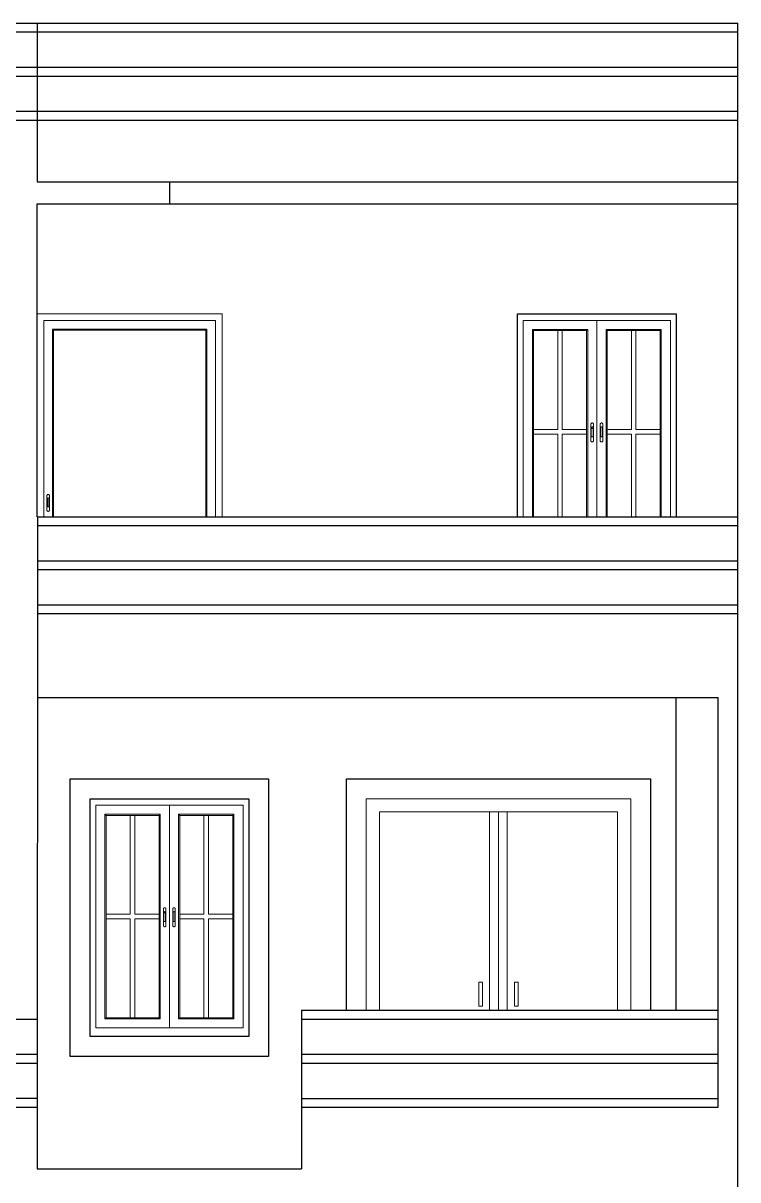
# Model space of a CAD drawing. Header units: inches. Extents: x -9985691 to 3643, y -3270716 to 4788.
# Drawn here: x -4968015.5 to -4967853.3, y -3265615.8 to -3265353.3 of the extents above; entities that cross this region are included whole.
import ezdxf

# ---------------------------------------------------------------- set-up
doc = ezdxf.new("R2010")
doc.units = ezdxf.units.IN
doc.header["$LTSCALE"] = 2
doc.header["$MEASUREMENT"] = 0
doc.layers.get('0').update_dxf_attribs({"linetype": 'CONTINUOUS'})
doc.layers.add('window', color=4, linetype='CONTINUOUS', lineweight=13)

# ---------------------------------------------------------------- blocks, each defined once
blk = doc.blocks.new('A$C9a1b75bd')
at = {"layer": 'window'}
for p, q in [((0, 0), (0, 54)), ((0, 54), (42, 54)), ((1.5, 2), (1.5, 52.5)), ((1.5, 52.5), (40.5, 52.5)), ((21, 52.5), (21, 2)), ((40.5, 52.5), (40.5, 2)), ((42, 53.81), (42, 54)), ((42, 0), (42, 54)), ((18.57, 50.48), (3.93, 50.48)), ((3.93, 50.48), (3.93, 4.02)), ((4.24, 50.22), (3.93, 50.48)), ((4.24, 50.22), (4.24, 4.28)), ((4.24, 50.22), (18.26, 50.22)), ((10.64, 50.22), (10.64, 27.76)), ((11.86, 50.22), (11.86, 27.76)), ((18.26, 50.22), (18.57, 50.48)), ((18.26, 4.28), (18.26, 50.22)), ((18.57, 4.02), (18.57, 50.48)), ((23.43, 4.02), (23.43, 50.48)), ((23.43, 50.48), (38.07, 50.48)), ((23.74, 50.22), (23.43, 50.48)), ((23.74, 4.28), (23.74, 50.22)), ((37.76, 50.22), (23.74, 50.22)), ((30.14, 50.22), (30.14, 27.76)), ((31.36, 50.22), (31.36, 27.76)), ((37.76, 50.22), (38.07, 50.48)), ((37.76, 50.22), (37.76, 4.28)), ((38.07, 50.48), (38.07, 4.02)), ((19.44, 29.05), (19.43, 29.01)), ((19.43, 29.01), (19.43, 25.2)), ((19.45, 29.09), (19.44, 29.05)), ((19.47, 29.13), (19.45, 29.09)), ((19.5, 29.16), (19.47, 29.13)), ((19.53, 29.19), (19.5, 29.16)), ((19.57, 29.21), (19.53, 29.19)), ((19.61, 29.23), (19.57, 29.21)), ((19.66, 29.25), (19.61, 29.23)), ((19.71, 29.26), (19.66, 29.25)), ((19.77, 29.26), (19.71, 29.26)), ((19.82, 29.26), (19.77, 29.26)), ((19.87, 29.25), (19.82, 29.26)), ((19.92, 29.23), (19.87, 29.25)), ((19.96, 29.21), (19.92, 29.23)), ((20, 29.19), (19.96, 29.21)), ((20.04, 29.16), (20, 29.19)), ((20.06, 29.13), (20.04, 29.16)), ((20.08, 29.09), (20.06, 29.13)), ((20.1, 29.05), (20.08, 29.09)), ((20.1, 29.01), (20.08, 29.09)), ((20.1, 29.01), (20.1, 29.05)), ((20.1, 25.2), (20.1, 29.01)), ((21.9, 29.05), (21.92, 29.09)), ((21.9, 29.01), (21.92, 29.09)), ((21.9, 29.01), (21.9, 29.05)), ((21.9, 25.2), (21.9, 29.01)), ((21.92, 29.09), (21.94, 29.13)), ((21.94, 29.13), (21.96, 29.16)), ((22, 29.19), (21.96, 29.16)), ((22.04, 29.21), (22, 29.19)), ((22.04, 29.21), (22.08, 29.23)), ((22.13, 29.25), (22.08, 29.23)), ((22.18, 29.26), (22.13, 29.25)), ((22.23, 29.26), (22.18, 29.26)), ((22.29, 29.26), (22.23, 29.26)), ((22.29, 29.26), (22.34, 29.25)), ((22.34, 29.25), (22.39, 29.23)), ((22.39, 29.23), (22.43, 29.21)), ((22.43, 29.21), (22.47, 29.19)), ((22.47, 29.19), (22.5, 29.16)), ((22.53, 29.13), (22.5, 29.16)), ((22.55, 29.09), (22.53, 29.13)), ((22.56, 29.05), (22.55, 29.09)), ((22.56, 29.05), (22.57, 29.01)), ((22.57, 29.01), (22.57, 25.2)), ((10.64, 27.76), (4.24, 27.76)), ((10.64, 26.74), (4.24, 26.74)), ((10.64, 26.74), (10.64, 4.28)), ((18.26, 27.76), (11.86, 27.76)), ((11.86, 26.74), (11.86, 4.28)), ((18.26, 26.74), (11.86, 26.74)), ((19.54, 28.23), (19.55, 28.26)), ((19.54, 28.2), (19.54, 28.23)), ((19.54, 27.93), (19.54, 28.2)), ((19.54, 27.95), (19.55, 27.98)), ((19.54, 27.93), (19.54, 27.95)), ((19.54, 26.28), (19.54, 27.93)), ((19.54, 26.28), (19.54, 26.26)), ((19.54, 26.26), (19.55, 26.23)), ((19.55, 28.26), (19.57, 28.28)), ((19.55, 27.98), (19.57, 28)), ((19.57, 28.28), (19.58, 28.3)), ((19.57, 28), (19.58, 28.02)), ((19.58, 28.3), (19.61, 28.32)), ((19.58, 28.02), (19.61, 28.04)), ((19.61, 28.32), (19.63, 28.34)), ((19.61, 28.04), (19.63, 28.06)), ((19.63, 28.34), (19.66, 28.35)), ((19.63, 28.06), (19.66, 28.07)), ((19.66, 28.35), (19.7, 28.36)), ((19.66, 28.07), (19.7, 28.08)), ((19.7, 28.36), (19.73, 28.37)), ((19.7, 28.08), (19.73, 28.09)), ((19.73, 28.37), (19.77, 28.37)), ((19.73, 28.09), (19.77, 28.09)), ((19.77, 28.37), (19.8, 28.37)), ((19.77, 28.09), (19.8, 28.09)), ((19.8, 28.37), (19.84, 28.36)), ((19.8, 28.09), (19.84, 28.08)), ((19.84, 28.36), (19.87, 28.35)), ((19.84, 28.08), (19.87, 28.07)), ((19.87, 28.35), (19.9, 28.34)), ((19.87, 28.07), (19.9, 28.06)), ((19.9, 28.34), (19.93, 28.32)), ((19.9, 28.06), (19.93, 28.04)), ((19.93, 28.32), (19.95, 28.3)), ((19.93, 28.04), (19.95, 28.02)), ((19.95, 28.3), (19.97, 28.28)), ((19.95, 28.02), (19.97, 28)), ((19.97, 28.28), (19.98, 28.26)), ((19.97, 28), (19.98, 27.98)), ((19.98, 28.26), (19.99, 28.23)), ((19.98, 27.98), (19.99, 27.95)), ((19.98, 26.23), (19.99, 26.26)), ((19.99, 28.23), (19.99, 28.2)), ((19.99, 26.28), (19.99, 28.2)), ((19.99, 27.95), (19.99, 27.93)), ((19.99, 26.26), (19.99, 26.28)), ((22.02, 28.26), (22.01, 28.23)), ((22.01, 28.23), (22.01, 28.2)), ((22.01, 28.2), (22.01, 26.28)), ((22.01, 26.26), (22.01, 26.28)), ((22.02, 26.23), (22.01, 26.26)), ((22.03, 28.28), (22.02, 28.26)), ((22.05, 28.3), (22.03, 28.28)), ((22.07, 28.32), (22.05, 28.3)), ((22.1, 28.34), (22.07, 28.32)), ((22.13, 28.35), (22.1, 28.34)), ((22.16, 28.36), (22.13, 28.35)), ((22.2, 28.37), (22.16, 28.36)), ((22.23, 28.37), (22.2, 28.37)), ((22.27, 28.37), (22.23, 28.37)), ((22.3, 28.36), (22.27, 28.37)), ((22.34, 28.35), (22.3, 28.36)), ((22.37, 28.34), (22.34, 28.35)), ((22.39, 28.32), (22.37, 28.34)), ((22.42, 28.3), (22.39, 28.32)), ((22.43, 28.28), (22.42, 28.3)), ((22.45, 28.26), (22.43, 28.28)), ((22.46, 28.23), (22.45, 28.26)), ((22.46, 26.26), (22.45, 26.23)), ((22.46, 28.2), (22.46, 28.23)), ((22.46, 26.28), (22.46, 28.2)), ((22.46, 26.28), (22.46, 26.26)), ((23.74, 27.76), (30.14, 27.76)), ((23.74, 26.74), (30.14, 26.74)), ((30.14, 26.74), (30.14, 4.28)), ((31.36, 27.76), (37.76, 27.76)), ((31.36, 26.74), (37.76, 26.74)), ((31.36, 26.74), (31.36, 4.28)), ((19.44, 25.16), (19.43, 25.2)), ((19.43, 25.2), (19.45, 25.12)), ((19.44, 25.16), (19.45, 25.12)), ((19.45, 25.12), (19.47, 25.08)), ((19.47, 25.08), (19.5, 25.05)), ((19.5, 25.05), (19.53, 25.02)), ((19.53, 25.02), (19.57, 25)), ((19.55, 26.23), (19.57, 26.21)), ((19.57, 26.21), (19.58, 26.19)), ((19.57, 25), (19.61, 24.98)), ((19.58, 26.19), (19.61, 26.17)), ((19.61, 26.17), (19.63, 26.15)), ((19.61, 24.98), (19.66, 24.96)), ((19.63, 26.15), (19.66, 26.14)), ((19.66, 26.14), (19.7, 26.13)), ((19.66, 24.96), (19.71, 24.95)), ((19.7, 26.13), (19.73, 26.12)), ((19.71, 24.95), (19.77, 24.95)), ((19.73, 26.12), (19.77, 26.12)), ((19.77, 26.12), (19.8, 26.12)), ((19.77, 24.95), (19.82, 24.95)), ((19.8, 26.12), (19.84, 26.13)), ((19.82, 24.95), (19.87, 24.96)), ((19.84, 26.13), (19.87, 26.14)), ((19.87, 26.14), (19.9, 26.15)), ((19.87, 24.96), (19.92, 24.98)), ((19.9, 26.15), (19.93, 26.17)), ((19.92, 24.98), (19.96, 25)), ((19.93, 26.17), (19.95, 26.19)), ((19.95, 26.19), (19.97, 26.21)), ((19.96, 25), (20, 25.02)), ((19.97, 26.21), (19.98, 26.23)), ((20, 25.02), (20.04, 25.05)), ((20.04, 25.05), (20.06, 25.08)), ((20.06, 25.08), (20.08, 25.12)), ((20.08, 25.12), (20.1, 25.16)), ((20.1, 25.16), (20.1, 25.2)), ((21.9, 25.16), (21.9, 25.2)), ((21.92, 25.12), (21.9, 25.16)), ((21.92, 25.12), (21.94, 25.08)), ((21.94, 25.08), (21.96, 25.05)), ((21.96, 25.05), (22, 25.02)), ((22.04, 25), (22, 25.02)), ((22.03, 26.21), (22.02, 26.23)), ((22.05, 26.19), (22.03, 26.21)), ((22.08, 24.98), (22.04, 25)), ((22.07, 26.17), (22.05, 26.19)), ((22.1, 26.15), (22.07, 26.17)), ((22.08, 24.98), (22.13, 24.96)), ((22.13, 26.14), (22.1, 26.15)), ((22.16, 26.13), (22.13, 26.14)), ((22.18, 24.95), (22.13, 24.96)), ((22.2, 26.12), (22.16, 26.13)), ((22.23, 24.95), (22.18, 24.95)), ((22.23, 26.12), (22.2, 26.12)), ((22.27, 26.12), (22.23, 26.12)), ((22.23, 24.95), (22.29, 24.95)), ((22.3, 26.13), (22.27, 26.12)), ((22.29, 24.95), (22.34, 24.96)), ((22.34, 26.14), (22.3, 26.13)), ((22.37, 26.15), (22.34, 26.14)), ((22.39, 24.98), (22.34, 24.96)), ((22.39, 26.17), (22.37, 26.15)), ((22.42, 26.19), (22.39, 26.17)), ((22.43, 25), (22.39, 24.98)), ((22.43, 26.21), (22.42, 26.19)), ((22.45, 26.23), (22.43, 26.21)), ((22.43, 25), (22.47, 25.02)), ((22.47, 25.02), (22.5, 25.05)), ((22.5, 25.05), (22.53, 25.08)), ((22.55, 25.12), (22.53, 25.08)), ((22.57, 25.2), (22.55, 25.12)), ((22.56, 25.16), (22.55, 25.12)), ((22.56, 25.16), (22.57, 25.2)), ((4.24, 4.28), (3.93, 4.02)), ((3.93, 4.02), (18.57, 4.02)), ((4.24, 4.28), (18.26, 4.28)), ((18.57, 4.02), (18.26, 4.28)), ((23.43, 4.02), (23.74, 4.28)), ((38.07, 4.02), (23.43, 4.02)), ((37.76, 4.28), (23.74, 4.28)), ((38.07, 4.02), (37.76, 4.28)), ((0, 0), (42, 0)), ((40.5, 2), (1.5, 2))]:
    blk.add_line(p, q, dxfattribs=at)

msp = doc.modelspace()

# ---------------------------------------------------------------- linework, layer by layer
at = {"ltscale": 0.5}
for p, q in [((-4968171.43, -3265353.34), (-4967853.3, -3265353.34)), ((-4968171.43, -3265355.34), (-4967853.3, -3265355.34)), ((-4968012.3, -3265353.34), (-4968012.3, -3265389.34)), ((-4967853.3, -3265389.34), (-4967853.3, -3265353.34)), ((-4968171.43, -3265363.34), (-4967853.3, -3265363.34)), ((-4968171.43, -3265365.34), (-4967853.3, -3265365.34)), ((-4968171.43, -3265373.34), (-4967853.3, -3265373.34)), ((-4968171.43, -3265375.34), (-4967853.3, -3265375.34)), ((-4968012.3, -3265389.34), (-4967853.3, -3265389.34)), ((-4967982.3, -3265389.34), (-4967982.3, -3265394.34)), ((-4967853.3, -3265501.34), (-4967853.3, -3265389.34)), ((-4968012.3, -3265465.34), (-4968012.3, -3265394.34)), ((-4968012.3, -3265394.34), (-4967853.3, -3265394.34)), ((-4968012.24, -3265465.34), (-4968012.3, -3265613.34)), ((-4968012.3, -3265465.34), (-4967853.3, -3265465.34)), ((-4968012.24, -3265467.34), (-4967853.3, -3265467.34)), ((-4968012.24, -3265475.34), (-4967853.3, -3265475.34)), ((-4968012.24, -3265477.34), (-4967853.3, -3265477.34)), ((-4968012.24, -3265485.34), (-4967853.3, -3265485.34)), ((-4968012.24, -3265487.34), (-4967853.3, -3265487.34)), ((-4968012.3, -3265501.34), (-4968012.25, -3265501.34)), ((-4967853.3, -3265613.34), (-4967853.3, -3265501.34)), ((-4968012.3, -3265506.34), (-4967857.8, -3265506.34)), ((-4967867.3, -3265577.34), (-4967867.3, -3265506.34)), ((-4967857.8, -3265599.34), (-4967857.8, -3265506.34)), ((-4967952.3, -3265577.34), (-4967857.8, -3265577.34)), ((-4967952.3, -3265577.34), (-4967952.3, -3265613.34)), ((-4968118.43, -3265579.34), (-4968012.28, -3265579.38)), ((-4967952.3, -3265579.34), (-4967857.8, -3265579.34)), ((-4968118.43, -3265587.34), (-4968012.29, -3265587.34)), ((-4967952.3, -3265587.34), (-4967857.8, -3265587.34)), ((-4968118.43, -3265589.34), (-4968012.29, -3265589.38)), ((-4968012.3, -3265589.34), (-4968012.29, -3265589.34)), ((-4967952.3, -3265589.34), (-4967857.8, -3265589.34)), ((-4968118.43, -3265597.34), (-4968012.29, -3265597.32)), ((-4968118.43, -3265599.34), (-4968012.29, -3265599.32)), ((-4968012.3, -3265597.34), (-4968012.29, -3265597.34)), ((-4968012.3, -3265599.34), (-4968012.29, -3265599.34)), ((-4967952.3, -3265597.34), (-4967857.8, -3265597.34)), ((-4967952.3, -3265599.34), (-4967857.8, -3265599.34)), ((-4968012.3, -3265613.34), (-4967952.3, -3265613.34)), ((-4967853.3, -3265725.34), (-4967853.3, -3265613.34))]:
    msp.add_line(p, q, dxfattribs=at)
for points in [[(-4967903.3, -3265465.34), (-4967903.3, -3265419.34), (-4967867.3, -3265419.34), (-4967867.3, -3265465.34)], [(-4967942.12, -3265577.34), (-4967942.12, -3265524.84), (-4967873.12, -3265524.84), (-4967873.12, -3265577.34)]]:
    msp.add_lwpolyline(points, dxfattribs=at)
for points in [[(-4968004.8, -3265524.84), (-4967959.8, -3265524.84), (-4967959.8, -3265587.84), (-4968004.8, -3265587.84)], [(-4968000.3, -3265529.34), (-4967964.3, -3265529.34), (-4967964.3, -3265583.34), (-4968000.3, -3265583.34)]]:
    msp.add_lwpolyline(points, close=True, dxfattribs=at)
at = {"layer": 'window'}
for p, q in [((-4967903.3, -3265465.34), (-4967903.3, -3265419.34)), ((-4967903.3, -3265419.34), (-4967867.3, -3265419.34)), ((-4967902.01, -3265465.34), (-4967902.01, -3265420.84)), ((-4967902.01, -3265420.84), (-4967868.58, -3265420.84)), ((-4967885.3, -3265420.84), (-4967885.3, -3265465.34)), ((-4967868.58, -3265420.84), (-4967868.58, -3265465.34)), ((-4967867.3, -3265419.52), (-4967867.3, -3265419.34)), ((-4967867.3, -3265465.34), (-4967867.3, -3265419.34)), ((-4967887.38, -3265422.86), (-4967899.93, -3265422.86)), ((-4967899.93, -3265422.86), (-4967899.93, -3265465.34)), ((-4967899.67, -3265423.11), (-4967899.93, -3265422.86)), ((-4967899.67, -3265423.11), (-4967899.67, -3265465.34)), ((-4967899.67, -3265423.11), (-4967887.65, -3265423.11)), ((-4967894.18, -3265423.11), (-4967894.18, -3265445.58)), ((-4967893.13, -3265423.11), (-4967893.13, -3265445.58)), ((-4967887.65, -3265423.11), (-4967887.38, -3265422.86)), ((-4967887.65, -3265465.34), (-4967887.65, -3265423.11)), ((-4967887.38, -3265465.34), (-4967887.38, -3265422.86)), ((-4967883.21, -3265465.34), (-4967883.21, -3265422.86)), ((-4967883.21, -3265422.86), (-4967870.67, -3265422.86)), ((-4967882.95, -3265423.11), (-4967883.21, -3265422.86)), ((-4967882.95, -3265465.34), (-4967882.95, -3265423.11)), ((-4967870.93, -3265423.11), (-4967882.95, -3265423.11)), ((-4967877.46, -3265423.11), (-4967877.46, -3265445.58)), ((-4967876.42, -3265423.11), (-4967876.42, -3265445.58)), ((-4967870.93, -3265423.11), (-4967870.67, -3265422.86)), ((-4967870.93, -3265423.11), (-4967870.93, -3265465.34)), ((-4967870.67, -3265422.86), (-4967870.67, -3265465.34)), ((-4967886.63, -3265444.25), (-4967886.64, -3265444.29)), ((-4967886.64, -3265444.29), (-4967886.64, -3265444.33)), ((-4967886.64, -3265444.33), (-4967886.64, -3265448.14)), ((-4967886.61, -3265444.21), (-4967886.63, -3265444.25)), ((-4967886.59, -3265444.18), (-4967886.61, -3265444.21)), ((-4967886.56, -3265444.15), (-4967886.59, -3265444.18)), ((-4967886.52, -3265444.12), (-4967886.56, -3265444.15)), ((-4967886.49, -3265444.1), (-4967886.52, -3265444.12)), ((-4967886.44, -3265444.09), (-4967886.49, -3265444.1)), ((-4967886.4, -3265444.08), (-4967886.44, -3265444.09)), ((-4967886.36, -3265444.08), (-4967886.4, -3265444.08)), ((-4967886.31, -3265444.08), (-4967886.36, -3265444.08)), ((-4967886.27, -3265444.09), (-4967886.31, -3265444.08)), ((-4967886.23, -3265444.1), (-4967886.27, -3265444.09)), ((-4967886.19, -3265444.12), (-4967886.23, -3265444.1)), ((-4967886.15, -3265444.15), (-4967886.19, -3265444.12)), ((-4967886.12, -3265444.18), (-4967886.15, -3265444.15)), ((-4967886.1, -3265444.21), (-4967886.12, -3265444.18)), ((-4967886.08, -3265444.25), (-4967886.1, -3265444.21)), ((-4967886.07, -3265444.29), (-4967886.08, -3265444.25)), ((-4967886.07, -3265444.33), (-4967886.08, -3265444.25)), ((-4967886.07, -3265444.33), (-4967886.07, -3265444.29)), ((-4967886.07, -3265448.14), (-4967886.07, -3265444.33)), ((-4967884.53, -3265444.33), (-4967884.51, -3265444.25)), ((-4967884.53, -3265444.33), (-4967884.52, -3265444.29)), ((-4967884.53, -3265448.14), (-4967884.53, -3265444.33)), ((-4967884.52, -3265444.29), (-4967884.51, -3265444.25)), ((-4967884.51, -3265444.25), (-4967884.5, -3265444.21)), ((-4967884.5, -3265444.21), (-4967884.47, -3265444.18)), ((-4967884.44, -3265444.15), (-4967884.47, -3265444.18)), ((-4967884.41, -3265444.12), (-4967884.44, -3265444.15)), ((-4967884.41, -3265444.12), (-4967884.37, -3265444.1)), ((-4967884.33, -3265444.09), (-4967884.37, -3265444.1)), ((-4967884.29, -3265444.08), (-4967884.33, -3265444.09)), ((-4967884.24, -3265444.08), (-4967884.29, -3265444.08)), ((-4967884.2, -3265444.08), (-4967884.24, -3265444.08)), ((-4967884.2, -3265444.08), (-4967884.15, -3265444.09)), ((-4967884.15, -3265444.09), (-4967884.11, -3265444.1)), ((-4967884.11, -3265444.1), (-4967884.07, -3265444.12)), ((-4967884.07, -3265444.12), (-4967884.04, -3265444.15)), ((-4967884.04, -3265444.15), (-4967884.01, -3265444.18)), ((-4967883.99, -3265444.21), (-4967884.01, -3265444.18)), ((-4967883.97, -3265444.25), (-4967883.99, -3265444.21)), ((-4967883.96, -3265444.29), (-4967883.97, -3265444.25)), ((-4967883.96, -3265444.29), (-4967883.95, -3265444.33)), ((-4967883.95, -3265444.33), (-4967883.95, -3265448.14)), ((-4967894.18, -3265445.58), (-4967899.67, -3265445.58)), ((-4967894.18, -3265446.59), (-4967899.67, -3265446.59)), ((-4967894.18, -3265446.59), (-4967894.18, -3265465.34)), ((-4967887.65, -3265445.58), (-4967893.13, -3265445.58)), ((-4967893.13, -3265446.59), (-4967893.13, -3265465.34)), ((-4967887.65, -3265446.59), (-4967893.13, -3265446.59)), ((-4967886.55, -3265445.11), (-4967886.54, -3265445.08)), ((-4967886.55, -3265445.13), (-4967886.55, -3265445.11)), ((-4967886.55, -3265445.41), (-4967886.55, -3265445.13)), ((-4967886.55, -3265445.39), (-4967886.54, -3265445.36)), ((-4967886.55, -3265445.41), (-4967886.55, -3265445.39)), ((-4967886.55, -3265447.05), (-4967886.55, -3265445.41)), ((-4967886.55, -3265447.05), (-4967886.55, -3265447.08)), ((-4967886.55, -3265447.08), (-4967886.54, -3265447.11)), ((-4967886.54, -3265445.08), (-4967886.53, -3265445.06)), ((-4967886.54, -3265445.36), (-4967886.53, -3265445.34)), ((-4967886.54, -3265447.11), (-4967886.53, -3265447.13)), ((-4967886.53, -3265445.06), (-4967886.51, -3265445.04)), ((-4967886.53, -3265445.34), (-4967886.51, -3265445.31)), ((-4967886.53, -3265447.13), (-4967886.51, -3265447.15)), ((-4967886.51, -3265445.04), (-4967886.49, -3265445.02)), ((-4967886.51, -3265445.31), (-4967886.49, -3265445.29)), ((-4967886.51, -3265447.15), (-4967886.49, -3265447.17)), ((-4967886.49, -3265445.02), (-4967886.47, -3265445)), ((-4967886.49, -3265445.29), (-4967886.47, -3265445.28)), ((-4967886.49, -3265447.17), (-4967886.47, -3265447.19)), ((-4967886.47, -3265445), (-4967886.44, -3265444.98)), ((-4967886.47, -3265445.28), (-4967886.44, -3265445.26)), ((-4967886.47, -3265447.19), (-4967886.44, -3265447.2)), ((-4967886.44, -3265444.98), (-4967886.42, -3265444.97)), ((-4967886.44, -3265445.26), (-4967886.42, -3265445.25)), ((-4967886.44, -3265447.2), (-4967886.42, -3265447.21)), ((-4967886.42, -3265444.97), (-4967886.39, -3265444.97)), ((-4967886.42, -3265445.25), (-4967886.39, -3265445.25)), ((-4967886.42, -3265447.21), (-4967886.39, -3265447.22)), ((-4967886.39, -3265444.97), (-4967886.36, -3265444.97)), ((-4967886.39, -3265445.25), (-4967886.36, -3265445.25)), ((-4967886.39, -3265447.22), (-4967886.36, -3265447.22)), ((-4967886.36, -3265444.97), (-4967886.33, -3265444.97)), ((-4967886.36, -3265445.25), (-4967886.33, -3265445.25)), ((-4967886.36, -3265447.22), (-4967886.33, -3265447.22)), ((-4967886.33, -3265444.97), (-4967886.3, -3265444.97)), ((-4967886.33, -3265445.25), (-4967886.3, -3265445.25)), ((-4967886.33, -3265447.22), (-4967886.3, -3265447.21)), ((-4967886.3, -3265444.97), (-4967886.27, -3265444.98)), ((-4967886.3, -3265445.25), (-4967886.27, -3265445.26)), ((-4967886.3, -3265447.21), (-4967886.27, -3265447.2)), ((-4967886.27, -3265444.98), (-4967886.24, -3265445)), ((-4967886.27, -3265445.26), (-4967886.24, -3265445.28)), ((-4967886.27, -3265447.2), (-4967886.24, -3265447.19)), ((-4967886.24, -3265445), (-4967886.22, -3265445.02)), ((-4967886.24, -3265445.28), (-4967886.22, -3265445.29)), ((-4967886.24, -3265447.19), (-4967886.22, -3265447.17)), ((-4967886.22, -3265445.02), (-4967886.2, -3265445.04)), ((-4967886.22, -3265445.29), (-4967886.2, -3265445.31)), ((-4967886.22, -3265447.17), (-4967886.2, -3265447.15)), ((-4967886.2, -3265445.04), (-4967886.18, -3265445.06)), ((-4967886.2, -3265445.31), (-4967886.18, -3265445.34)), ((-4967886.2, -3265447.15), (-4967886.18, -3265447.13)), ((-4967886.18, -3265445.06), (-4967886.17, -3265445.08)), ((-4967886.18, -3265445.34), (-4967886.17, -3265445.36)), ((-4967886.18, -3265447.13), (-4967886.17, -3265447.11)), ((-4967886.17, -3265445.08), (-4967886.17, -3265445.11)), ((-4967886.17, -3265445.11), (-4967886.16, -3265445.13)), ((-4967886.17, -3265445.36), (-4967886.17, -3265445.39)), ((-4967886.17, -3265445.39), (-4967886.16, -3265445.41)), ((-4967886.17, -3265447.08), (-4967886.16, -3265447.05)), ((-4967886.17, -3265447.11), (-4967886.17, -3265447.08)), ((-4967886.16, -3265447.05), (-4967886.16, -3265445.13)), ((-4967884.42, -3265445.08), (-4967884.43, -3265445.11)), ((-4967884.43, -3265445.11), (-4967884.43, -3265445.13)), ((-4967884.43, -3265445.13), (-4967884.43, -3265447.05)), ((-4967884.43, -3265447.08), (-4967884.43, -3265447.05)), ((-4967884.42, -3265447.11), (-4967884.43, -3265447.08)), ((-4967884.41, -3265445.06), (-4967884.42, -3265445.08)), ((-4967884.41, -3265447.13), (-4967884.42, -3265447.11)), ((-4967884.4, -3265445.04), (-4967884.41, -3265445.06)), ((-4967884.4, -3265447.15), (-4967884.41, -3265447.13)), ((-4967884.38, -3265445.02), (-4967884.4, -3265445.04)), ((-4967884.38, -3265447.17), (-4967884.4, -3265447.15)), ((-4967884.35, -3265445), (-4967884.38, -3265445.02)), ((-4967884.35, -3265447.19), (-4967884.38, -3265447.17)), ((-4967884.33, -3265444.98), (-4967884.35, -3265445)), ((-4967884.33, -3265447.2), (-4967884.35, -3265447.19)), ((-4967884.3, -3265444.97), (-4967884.33, -3265444.98)), ((-4967884.3, -3265447.21), (-4967884.33, -3265447.2)), ((-4967884.27, -3265444.97), (-4967884.3, -3265444.97)), ((-4967884.27, -3265447.22), (-4967884.3, -3265447.21)), ((-4967884.24, -3265444.97), (-4967884.27, -3265444.97)), ((-4967884.24, -3265447.22), (-4967884.27, -3265447.22)), ((-4967884.21, -3265444.97), (-4967884.24, -3265444.97)), ((-4967884.21, -3265447.22), (-4967884.24, -3265447.22)), ((-4967884.18, -3265444.97), (-4967884.21, -3265444.97)), ((-4967884.18, -3265447.21), (-4967884.21, -3265447.22)), ((-4967884.15, -3265444.98), (-4967884.18, -3265444.97)), ((-4967884.15, -3265447.2), (-4967884.18, -3265447.21)), ((-4967884.13, -3265445), (-4967884.15, -3265444.98)), ((-4967884.13, -3265447.19), (-4967884.15, -3265447.2)), ((-4967884.1, -3265445.02), (-4967884.13, -3265445)), ((-4967884.1, -3265447.17), (-4967884.13, -3265447.19)), ((-4967884.09, -3265445.04), (-4967884.1, -3265445.02)), ((-4967884.09, -3265447.15), (-4967884.1, -3265447.17)), ((-4967884.07, -3265445.06), (-4967884.09, -3265445.04)), ((-4967884.07, -3265447.13), (-4967884.09, -3265447.15)), ((-4967884.06, -3265445.08), (-4967884.07, -3265445.06)), ((-4967884.06, -3265447.11), (-4967884.07, -3265447.13)), ((-4967884.05, -3265445.11), (-4967884.06, -3265445.08)), ((-4967884.05, -3265447.08), (-4967884.06, -3265447.11)), ((-4967884.05, -3265445.13), (-4967884.05, -3265445.11)), ((-4967884.05, -3265447.05), (-4967884.05, -3265445.13)), ((-4967884.05, -3265447.05), (-4967884.05, -3265447.08)), ((-4967882.95, -3265445.58), (-4967877.46, -3265445.58)), ((-4967882.95, -3265446.59), (-4967877.46, -3265446.59)), ((-4967877.46, -3265446.59), (-4967877.46, -3265465.34)), ((-4967876.42, -3265445.58), (-4967870.93, -3265445.58)), ((-4967876.42, -3265446.59), (-4967870.93, -3265446.59)), ((-4967876.42, -3265446.59), (-4967876.42, -3265465.34)), ((-4967886.64, -3265448.18), (-4967886.64, -3265448.14)), ((-4967886.64, -3265448.14), (-4967886.63, -3265448.22)), ((-4967886.64, -3265448.18), (-4967886.63, -3265448.22)), ((-4967886.63, -3265448.22), (-4967886.61, -3265448.25)), ((-4967886.61, -3265448.25), (-4967886.59, -3265448.29)), ((-4967886.59, -3265448.29), (-4967886.56, -3265448.32)), ((-4967886.56, -3265448.32), (-4967886.52, -3265448.34)), ((-4967886.52, -3265448.34), (-4967886.49, -3265448.36)), ((-4967886.49, -3265448.36), (-4967886.44, -3265448.38)), ((-4967886.44, -3265448.38), (-4967886.4, -3265448.39)), ((-4967886.4, -3265448.39), (-4967886.36, -3265448.39)), ((-4967886.36, -3265448.39), (-4967886.31, -3265448.39)), ((-4967886.31, -3265448.39), (-4967886.27, -3265448.38)), ((-4967886.27, -3265448.38), (-4967886.23, -3265448.36)), ((-4967886.23, -3265448.36), (-4967886.19, -3265448.34)), ((-4967886.19, -3265448.34), (-4967886.15, -3265448.32)), ((-4967886.15, -3265448.32), (-4967886.12, -3265448.29)), ((-4967886.12, -3265448.29), (-4967886.1, -3265448.25)), ((-4967886.1, -3265448.25), (-4967886.08, -3265448.22)), ((-4967886.08, -3265448.22), (-4967886.07, -3265448.18)), ((-4967886.07, -3265448.18), (-4967886.07, -3265448.14)), ((-4967884.52, -3265448.18), (-4967884.53, -3265448.14)), ((-4967884.51, -3265448.22), (-4967884.52, -3265448.18)), ((-4967884.51, -3265448.22), (-4967884.5, -3265448.25)), ((-4967884.5, -3265448.25), (-4967884.47, -3265448.29)), ((-4967884.47, -3265448.29), (-4967884.44, -3265448.32)), ((-4967884.41, -3265448.34), (-4967884.44, -3265448.32)), ((-4967884.37, -3265448.36), (-4967884.41, -3265448.34)), ((-4967884.37, -3265448.36), (-4967884.33, -3265448.38)), ((-4967884.29, -3265448.39), (-4967884.33, -3265448.38)), ((-4967884.24, -3265448.39), (-4967884.29, -3265448.39)), ((-4967884.24, -3265448.39), (-4967884.2, -3265448.39)), ((-4967884.2, -3265448.39), (-4967884.15, -3265448.38)), ((-4967884.11, -3265448.36), (-4967884.15, -3265448.38)), ((-4967884.07, -3265448.34), (-4967884.11, -3265448.36)), ((-4967884.07, -3265448.34), (-4967884.04, -3265448.32)), ((-4967884.04, -3265448.32), (-4967884.01, -3265448.29)), ((-4967884.01, -3265448.29), (-4967883.99, -3265448.25)), ((-4967883.97, -3265448.22), (-4967883.99, -3265448.25)), ((-4967883.95, -3265448.14), (-4967883.97, -3265448.22)), ((-4967883.96, -3265448.18), (-4967883.97, -3265448.22)), ((-4967883.96, -3265448.18), (-4967883.95, -3265448.14)), ((-4968010.07, -3265460.49), (-4968010.06, -3265460.45)), ((-4968010.07, -3265460.52), (-4968010.06, -3265460.45)), ((-4968010.07, -3265460.52), (-4968010.07, -3265460.49)), ((-4968010.07, -3265463.91), (-4968010.07, -3265460.52)), ((-4968010.06, -3265460.45), (-4968010.04, -3265460.42)), ((-4968010.04, -3265460.42), (-4968010.02, -3265460.39)), ((-4968009.99, -3265460.36), (-4968010.02, -3265460.39)), ((-4968009.96, -3265460.34), (-4968009.99, -3265460.36)), ((-4968009.96, -3265460.34), (-4968009.93, -3265460.32)), ((-4968009.89, -3265460.31), (-4968009.93, -3265460.32)), ((-4968009.85, -3265460.3), (-4968009.89, -3265460.31)), ((-4968009.8, -3265460.3), (-4968009.85, -3265460.3)), ((-4968009.76, -3265460.3), (-4968009.8, -3265460.3)), ((-4968009.76, -3265460.3), (-4968009.72, -3265460.31)), ((-4968009.72, -3265460.31), (-4968009.68, -3265460.32)), ((-4968009.68, -3265460.32), (-4968009.64, -3265460.34)), ((-4968009.64, -3265460.34), (-4968009.61, -3265460.36)), ((-4968009.61, -3265460.36), (-4968009.58, -3265460.39)), ((-4968009.56, -3265460.42), (-4968009.58, -3265460.39)), ((-4968009.55, -3265460.45), (-4968009.56, -3265460.42)), ((-4968009.54, -3265460.49), (-4968009.55, -3265460.45)), ((-4968009.54, -3265460.49), (-4968009.53, -3265460.52)), ((-4968009.53, -3265460.52), (-4968009.53, -3265463.91)), ((-4968009.96, -3265461.17), (-4968009.98, -3265461.19)), ((-4968009.98, -3265461.19), (-4968009.98, -3265461.22)), ((-4968009.98, -3265461.22), (-4968009.98, -3265461.24)), ((-4968009.98, -3265461.24), (-4968009.98, -3265462.95)), ((-4968009.98, -3265462.97), (-4968009.98, -3265462.95)), ((-4968009.98, -3265462.99), (-4968009.98, -3265462.97)), ((-4968009.96, -3265463.01), (-4968009.98, -3265462.99)), ((-4968009.95, -3265461.15), (-4968009.96, -3265461.17)), ((-4968009.95, -3265463.03), (-4968009.96, -3265463.01)), ((-4968009.93, -3265461.13), (-4968009.95, -3265461.15)), ((-4968009.93, -3265463.05), (-4968009.95, -3265463.03)), ((-4968009.91, -3265461.12), (-4968009.93, -3265461.13)), ((-4968009.91, -3265463.07), (-4968009.93, -3265463.05)), ((-4968009.89, -3265461.11), (-4968009.91, -3265461.12)), ((-4968009.89, -3265463.08), (-4968009.91, -3265463.07)), ((-4968009.86, -3265461.1), (-4968009.89, -3265461.11)), ((-4968009.86, -3265463.09), (-4968009.89, -3265463.08)), ((-4968009.83, -3265461.09), (-4968009.86, -3265461.1)), ((-4968009.83, -3265463.09), (-4968009.86, -3265463.09)), ((-4968009.8, -3265461.09), (-4968009.83, -3265461.09)), ((-4968009.8, -3265463.09), (-4968009.83, -3265463.09)), ((-4968009.77, -3265461.09), (-4968009.8, -3265461.09)), ((-4968009.77, -3265463.09), (-4968009.8, -3265463.09)), ((-4968009.75, -3265461.1), (-4968009.77, -3265461.09)), ((-4968009.75, -3265463.09), (-4968009.77, -3265463.09)), ((-4968009.72, -3265461.11), (-4968009.75, -3265461.1)), ((-4968009.72, -3265463.08), (-4968009.75, -3265463.09)), ((-4968009.7, -3265461.12), (-4968009.72, -3265461.11)), ((-4968009.7, -3265463.07), (-4968009.72, -3265463.08)), ((-4968009.67, -3265461.13), (-4968009.7, -3265461.12)), ((-4968009.67, -3265463.05), (-4968009.7, -3265463.07)), ((-4968009.66, -3265461.15), (-4968009.67, -3265461.13)), ((-4968009.66, -3265463.03), (-4968009.67, -3265463.05)), ((-4968009.64, -3265461.17), (-4968009.66, -3265461.15)), ((-4968009.64, -3265463.01), (-4968009.66, -3265463.03)), ((-4968009.63, -3265461.19), (-4968009.64, -3265461.17)), ((-4968009.63, -3265462.99), (-4968009.64, -3265463.01)), ((-4968009.62, -3265461.22), (-4968009.63, -3265461.19)), ((-4968009.62, -3265462.97), (-4968009.63, -3265462.99)), ((-4968009.62, -3265461.24), (-4968009.62, -3265461.22)), ((-4968009.62, -3265462.95), (-4968009.62, -3265461.24)), ((-4968009.62, -3265462.95), (-4968009.62, -3265462.97)), ((-4968010.07, -3265463.95), (-4968010.07, -3265463.91)), ((-4968010.06, -3265463.98), (-4968010.07, -3265463.95)), ((-4968010.06, -3265463.98), (-4968010.04, -3265464.01)), ((-4968010.04, -3265464.01), (-4968010.02, -3265464.04)), ((-4968010.02, -3265464.04), (-4968009.99, -3265464.07)), ((-4968009.96, -3265464.09), (-4968009.99, -3265464.07)), ((-4968009.93, -3265464.11), (-4968009.96, -3265464.09)), ((-4968009.93, -3265464.11), (-4968009.89, -3265464.12)), ((-4968009.85, -3265464.13), (-4968009.89, -3265464.12)), ((-4968009.8, -3265464.13), (-4968009.85, -3265464.13)), ((-4968009.8, -3265464.13), (-4968009.76, -3265464.13)), ((-4968009.76, -3265464.13), (-4968009.72, -3265464.12)), ((-4968009.68, -3265464.11), (-4968009.72, -3265464.12)), ((-4968009.64, -3265464.09), (-4968009.68, -3265464.11)), ((-4968009.64, -3265464.09), (-4968009.61, -3265464.07)), ((-4968009.61, -3265464.07), (-4968009.58, -3265464.04)), ((-4968009.58, -3265464.04), (-4968009.56, -3265464.01)), ((-4968009.55, -3265463.98), (-4968009.56, -3265464.01)), ((-4968009.53, -3265463.91), (-4968009.55, -3265463.98)), ((-4968009.54, -3265463.95), (-4968009.55, -3265463.98)), ((-4968009.54, -3265463.95), (-4968009.53, -3265463.91)), ((-4967909.62, -3265532.34), (-4967909.62, -3265577.34)), ((-4967907.62, -3265532.34), (-4967907.62, -3265577.34)), ((-4967905.62, -3265532.34), (-4967905.62, -3265577.34))]:
    msp.add_line(p, q, dxfattribs=at)
for points in [[(-4967970.3, -3265465.34), (-4967970.3, -3265419.34), (-4968012.3, -3265419.34), (-4968012.3, -3265465.34)], [(-4967971.8, -3265465.34), (-4967971.8, -3265420.84), (-4968010.8, -3265420.84), (-4968010.8, -3265465.34)], [(-4967973.76, -3265465.34), (-4967973.76, -3265422.8), (-4968008.83, -3265422.8), (-4968008.83, -3265465.34)], [(-4967973.99, -3265465.34), (-4967973.99, -3265423.03), (-4968008.61, -3265423.03), (-4968008.61, -3265465.34)], [(-4967937.62, -3265577.34), (-4967937.62, -3265529.34), (-4967877.62, -3265529.34), (-4967877.62, -3265577.34)], [(-4967934.62, -3265577.34), (-4967934.62, -3265532.34), (-4967880.62, -3265532.34), (-4967880.62, -3265577.34)]]:
    msp.add_lwpolyline(points, dxfattribs=at)
for points in [[(-4967912.07, -3265571), (-4967911.21, -3265571), (-4967911.21, -3265576.43), (-4967912.07, -3265576.43)], [(-4967903.16, -3265571), (-4967904.02, -3265571), (-4967904.02, -3265576.43), (-4967903.16, -3265576.43)]]:
    msp.add_lwpolyline(points, close=True, dxfattribs=at)

# ---------------------------------------------------------------- block references
at = {"ltscale": 0.5, "xscale": 0.857142857}
msp.add_blockref('A$C9a1b75bd', (-4968000.3, -3265583.34), dxfattribs=at)

doc.saveas('drawing.dxf')
